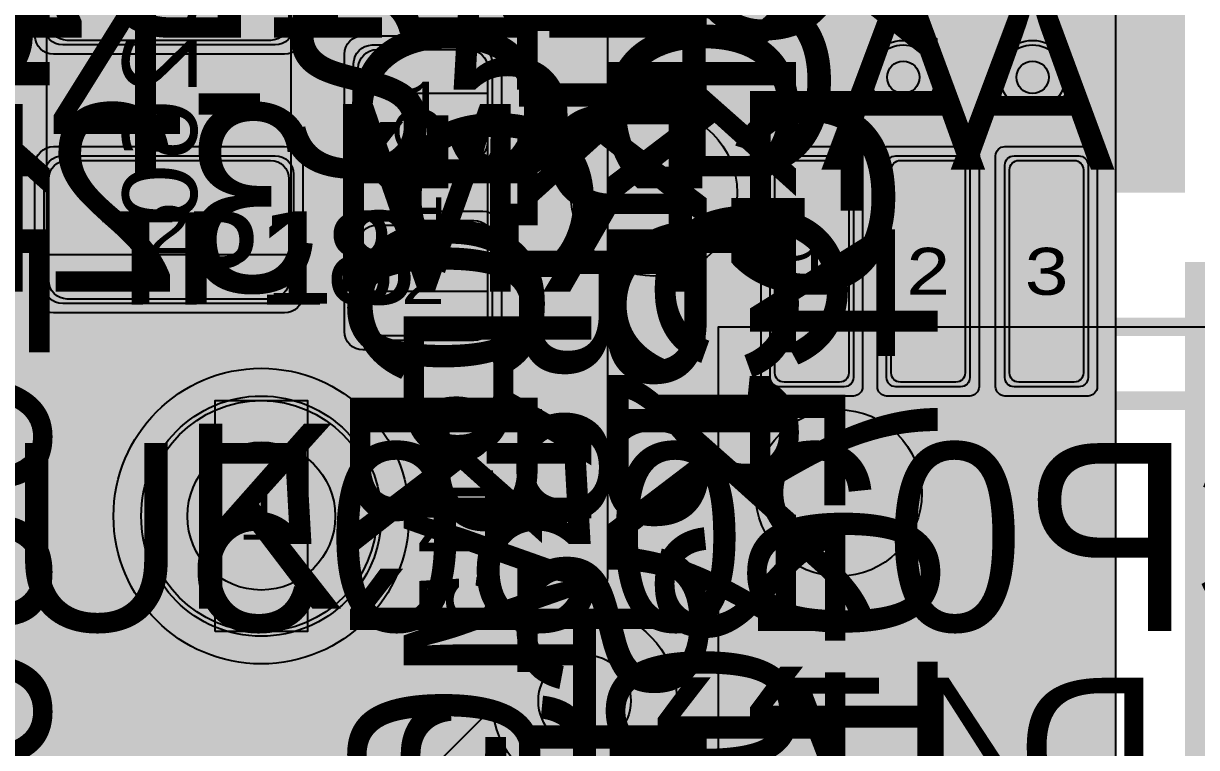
# Model space of a CAD drawing. Extents: x -28 to 199, y -61 to 255.
# Drawn here: x 74.68 to 87.38, y 230.25 to 238.08 of the extents above; entities that cross this region are included whole.
import ezdxf
from ezdxf.enums import TextEntityAlignment as Align

# ---------------------------------------------------------------- set-up
doc = ezdxf.new("R2010")
doc.units = 0
doc.header["$MEASUREMENT"] = 0
for name, color, linetype in [('ASSEMBLY_OUTLINES_BTM', 191, 'CONTINUOUS'), ('ASSEMBLY_OUTLINES_TOP', 102, 'CONTINUOUS'), ('ASSEMBLY_PART_NUMBERS_BTM', 191, 'CONTINUOUS'), ('ASSEMBLY_PART_NUMBERS_TOP', 102, 'CONTINUOUS'), ('ASSEMBLY_REF_DES_BTM', 191, 'CONTINUOUS'), ('ASSEMBLY_REF_DES_TOP', 102, 'CONTINUOUS'), ('DRILL_DRAWING', 21, 'CONTINUOUS'), ('GENERATED_SILKSCREEN_BTM', 255, 'CONTINUOUS'), ('GENERATED_SILKSCREEN_TOP', 140, 'CONTINUOUS'), ('MOUNTING_HOLES_LAYER_2', 42, 'CONTINUOUS'), ('MOUNTING_HOLES_LAYER_3', 42, 'CONTINUOUS'), ('MOUNTING_HOLES_LAYER_BOT21', 42, 'CONTINUOUS'), ('MOUNTING_HOLES_LAYER_TOP', 42, 'CONTINUOUS'), ('PART_HOLES_LAYER_2', 30, 'CONTINUOUS'), ('PART_HOLES_LAYER_3', 30, 'CONTINUOUS'), ('PART_HOLES_LAYER_BOTTOM', 30, 'CONTINUOUS'), ('PART_HOLES_LAYER_TOP', 30, 'CONTINUOUS'), ('PART_PADS_LAYER_2', 230, 'CONTINUOUS'), ('PART_PADS_LAYER_3', 81, 'CONTINUOUS'), ('PART_PADS_LAYER_BOTTOM', 10, 'CONTINUOUS'), ('PART_PADS_LAYER_TOP', 150, 'CONTINUOUS'), ('PART_PADS_SMD_BTM', 10, 'CONTINUOUS'), ('PIN_NUMBERS_BTM', 8, 'CONTINUOUS'), ('PIN_NUMBERS_TOP', 8, 'CONTINUOUS'), ('PLACEMENT_OUTLINES_BTM', 222, 'CONTINUOUS'), ('PLACEMENT_OUTLINES_TOP', 130, 'CONTINUOUS'), ('PLANE_DATA_LAYER_TOP', 150, 'CONTINUOUS'), ('PLANE_SHAPES_LAYER_2', 230, 'CONTINUOUS'), ('PLANE_SHAPES_LAYER_3', 81, 'CONTINUOUS'), ('PLANE_SHAPES_LAYER_TOP', 150, 'CONTINUOUS'), ('SILKSCREEN_OUTLINES_BTM', 211, 'CONTINUOUS'), ('SILKSCREEN_OUTLINES_TOP', 150, 'CONTINUOUS'), ('SILKSCREEN_REF_DES_BTM', 211, 'CONTINUOUS'), ('SILKSCREEN_REF_DES_TOP', 150, 'CONTINUOUS'), ('SOLDERMASK_PADS_BTM', 12, 'CONTINUOUS'), ('SOLDERMASK_PADS_TOP', 180, 'CONTINUOUS'), ('SOLDERPASTE_PADS_BTM', 12, 'CONTINUOUS'), ('TRACES_LAYER_BOTTOM', 10, 'CONTINUOUS'), ('TRACES_LAYER_TOP', 150, 'CONTINUOUS'), ('VIA_HOLES_LAYER_2', 30, 'CONTINUOUS'), ('VIA_HOLES_LAYER_3', 30, 'CONTINUOUS'), ('VIA_HOLES_LAYER_BOTTOM', 30, 'CONTINUOUS'), ('VIA_HOLES_LAYER_TOP', 30, 'CONTINUOUS'), ('VIA_PADS_LAYER_2', 230, 'CONTINUOUS'), ('VIA_PADS_LAYER_3', 81, 'CONTINUOUS'), ('VIA_PADS_LAYER_BOTTOM', 10, 'CONTINUOUS'), ('VIA_PADS_LAYER_TOP', 150, 'CONTINUOUS')]:
    doc.layers.add(name, color=color, linetype=linetype)
doc.styles.add('COURIER_NEW', font='COUR.TTF')
doc.styles.add('VERDANA', font='verdana.TTF')
doc.styles.add('VERIBEST_GERBER_0', font='txt')

msp = doc.modelspace()

# ---------------------------------------------------------------- hatches: boundary and pattern name
at = {"layer": 'ASSEMBLY_OUTLINES_BTM'}
h = msp.add_hatch(color=256, dxfattribs=at)
edge = h.paths.add_edge_path()
edge.add_arc((83.5, 233), 0.90139, 0, 360)
at = {"layer": 'GENERATED_SILKSCREEN_BTM'}
h = msp.add_hatch(color=256, dxfattribs=at)
edge = h.paths.add_edge_path()
edge.add_arc((81.5, 236.25), 0.90139, 0, 360)
at = {"layer": 'MOUNTING_HOLES_LAYER_2'}
h = msp.add_hatch(color=256, dxfattribs=at)
edge = h.paths.add_edge_path()
edge.add_arc((80.75, 230.75), 0.5, 0, 360)
at = {"layer": 'MOUNTING_HOLES_LAYER_3'}
h = msp.add_hatch(color=256, dxfattribs=at)
edge = h.paths.add_edge_path()
edge.add_arc((80.75, 230.75), 0.5, 0, 360)
at = {"layer": 'MOUNTING_HOLES_LAYER_BOT21'}
h = msp.add_hatch(color=256, dxfattribs=at)
edge = h.paths.add_edge_path()
edge.add_arc((80.75, 230.75), 0.5, 0, 360)
at = {"layer": 'MOUNTING_HOLES_LAYER_TOP'}
h = msp.add_hatch(color=256, dxfattribs=at)
edge = h.paths.add_edge_path()
edge.add_arc((80.75, 230.75), 0.5, 0, 360)
at = {"layer": 'PART_HOLES_LAYER_2'}
h = msp.add_hatch(color=256, dxfattribs=at)
edge = h.paths.add_edge_path()
edge.add_arc((77.25, 232.75), 0.8, 0, 360)
at = {"layer": 'PART_HOLES_LAYER_3'}
h = msp.add_hatch(color=256, dxfattribs=at)
edge = h.paths.add_edge_path()
edge.add_arc((77.25, 232.75), 0.8, 0, 360)
at = {"layer": 'PART_HOLES_LAYER_BOTTOM'}
h = msp.add_hatch(color=256, dxfattribs=at)
edge = h.paths.add_edge_path()
edge.add_arc((77.25, 232.75), 0.8, 0, 360)
at = {"layer": 'PART_HOLES_LAYER_TOP'}
h = msp.add_hatch(color=256, dxfattribs=at)
edge = h.paths.add_edge_path()
edge.add_arc((77.25, 232.75), 0.8, 0, 360)
at = {"layer": 'PLANE_DATA_LAYER_TOP'}
h = msp.add_hatch(color=256, dxfattribs=at)
h.paths.add_polyline_path([(80, 232.36584, -0.19890996), (79.97768, 232.31196), (76.21094, 228.54523, -0.19891337), (76.15706, 228.52291), (59.9143, 228.52291, -0.19891337), (59.86042, 228.54523), (59.32018, 229.08547, 0.19891222), (58.96662, 229.23192), (50.25027, 229.23192, 0.08379735), (50.08617, 229.20422, -0.08379861), (50.06116, 229.2), (49.75389, 229.2, -0.13857401), (49.71401, 229.21127, 1.08040361), (49.16841, 228.14649, -0.81918925), (49.139, 228), (48.68964, 228, -0.17566318), (48.64081, 228.0177, 0.3625093), (47.35919, 228.0177, -0.17566318), (47.31036, 228), (47.00001, 228, 0.41421356), (47, 227.99999), (47, 225.5688, -0.19890996), (46.97768, 225.51492), (45.79217, 224.3294, 0.19891222), (45.64572, 223.97585), (45.64572, 222.74124, -0.74953319), (45.50532, 222.7002, 3.42091043), (45.50532, 221.2998, -0.74953319), (45.64572, 221.25876), (45.64572, 216.90366, 0.19891222), (45.79217, 216.55011), (46.97768, 215.36459, -0.19890996), (47, 215.31071), (47, 208.3262, -0.41421356), (46.9238, 208.25), (40.25001, 208.25, 0.41421356), (40.25, 208.24999), (40.25, 207.50982, -0.19890996), (40.22768, 207.45594), (39.29333, 206.52158, -0.16300633), (39.25001, 206.5, 0.34310775), (39.25, 206.49999, -0.16300633), (39.22842, 206.45667), (39.20418, 206.43244, 0.19891222), (39.05774, 206.07889), (39.05774, 199.82785, -0.19890996), (39.03542, 199.77397), (38.23743, 198.97598, -0.19891337), (38.18355, 198.95366), (34.8262, 198.95366, -0.41421356), (34.75, 199.02986), (34.75, 206.49999, 0.41421356), (34.74999, 206.5), (34.31791, 206.5, -0.19601986), (34.26463, 206.52172, 0.19601971), (33.95, 206.65), (31.85, 206.65, 0.19601971), (31.53536, 206.52172, -0.19601986), (31.48209, 206.5), (30.01791, 206.5, -0.19601986), (29.96464, 206.52172, 0.19601971), (29.65, 206.65), (27.55, 206.65, 0.19601971), (27.23537, 206.52172, -0.19601986), (27.18209, 206.5), (26.0762, 206.5, -0.41421356), (26, 206.5762), (26, 209.24999, 0.41421356), (25.99999, 209.25), (22.5762, 209.25, -0.41421356), (22.5, 209.3262), (22.5, 217.1738, -0.41421356), (22.5762, 217.25), (40.24999, 217.25, 0.41421356), (40.25, 217.25001), (40.25, 235.6738, -0.41421356), (40.3262, 235.75), (40.9265, 235.75, -0.39360831), (41.00251, 235.67919, 0.93153111), (42.99749, 235.67919, -0.39360831), (43.0735, 235.75), (45.6765, 235.75, -0.39360831), (45.75251, 235.67919, 0.93153111), (47.74749, 235.67919, -0.39360831), (47.8235, 235.75), (54.74999, 235.75, 0.41421356), (54.75, 235.75001), (54.75, 253.9238, -0.41421356), (54.8262, 254), (76.4238, 254, -0.41421356), (76.5, 253.9238), (76.5, 245.00001, 0.41421356), (76.50001, 245), (76.9238, 245, -0.41421356), (77, 244.9238), (77, 243.73867, -0.19890996), (76.97768, 243.68479), (75.89669, 242.60379, -0.13857289), (75.86052, 242.58356, 0.34705113), (75.4, 242), (75.4, 242, 0.88907401), (76.58356, 241.86052, -0.13857289), (76.60379, 241.89669), (77.85355, 243.14645, 0.19891222), (78, 243.5), (78, 244.9238, -0.41421356), (78.0762, 245), (79.9238, 245, -0.41421356), (80, 244.9238)], flags=0)
h.paths.add_polyline_path([(43.11, 211.84, -1), (45.71, 211.84, -1)], flags=0)
h.paths.add_polyline_path([(43.11, 232.16, -1), (45.71, 232.16, -1)], flags=0)
h.paths.add_polyline_path([(70.36, 251.16, -1), (72.96, 251.16, -1)], flags=0)
h.paths.add_polyline_path([(75.85382, 232.20166, 1.52693215), (77.79834, 234.14618, -0.30839361), (77.75, 234.21711), (77.75, 236.85, 0.19891222), (77.60355, 237.20355), (74.00379, 240.80331, -0.13857289), (73.98356, 240.83948, 0.52901923), (73.05619, 241.19172, -0.54475081), (72.93764, 241.2401, 0.91118004), (70.36, 241), (70.36, 241, 0.76588601), (72.78347, 240.34592, -0.5447524), (72.91137, 240.3518, 0.1812055), (73.26052, 240.11644, -0.13857289), (73.29669, 240.09621), (76.72768, 236.66521, -0.19890996), (76.75, 236.61133), (76.75, 234.21711, -0.30839361), (76.70166, 234.14618, 0.20852643), (75.85382, 233.29834, -0.30839361), (75.78289, 233.25), (73.57, 233.25, 0.19891222), (73.21645, 233.10355), (72.19017, 232.07727, -0.29265003), (72.10991, 232.05966, 4.55738778), (72.87966, 231.28991, -0.08857929), (72.87495, 231.31628), (72.87495, 231.31628, -0.19890996), (72.89727, 231.37017), (73.75479, 232.22768, -0.19891337), (73.80867, 232.25), (75.78289, 232.25, -0.30839361)], flags=0)
h = msp.add_hatch(color=256, dxfattribs=at)
h.paths.add_polyline_path([(169.5, 241.8262, -0.41421356), (169.4238, 241.75), (159.43862, 241.75, -0.17237884), (159.39054, 241.76708, 0.2948885), (156.58589, 242.07483, -0.55772071), (156.47557, 242.14297), (156.47557, 242.14297, -0.19890996), (156.49789, 242.19685), (157.47955, 243.17851, -0.18609111), (157.52966, 243.20073, 2.2548318), (156.90073, 243.82966, -0.18608772), (156.87851, 243.77955), (156.71804, 243.61908, -0.66818199), (156.58796, 243.67296), (156.58796, 243.67296, -0.04728121), (156.58932, 243.68728, 0.04728179), (156.6, 243.8), (156.6, 243.8, 2.7786872), (156.11272, 243.21068, -0.47071361), (156.20324, 243.13584), (156.20324, 243.13584, -0.19890996), (156.18092, 243.08196), (155.73882, 242.63986, -0.19891337), (155.68494, 242.61754), (154.10255, 242.61754, -0.41421356), (154.02635, 242.69374), (154.02635, 242.69375, -0.19890996), (154.04867, 242.74763), (154.47955, 243.17851, -0.18609111), (154.52966, 243.20073, 2.2548318), (153.90073, 243.82966, -0.18608772), (153.87851, 243.77955), (153.71804, 243.61908, -0.66818199), (153.58796, 243.67296), (153.58796, 243.67296, -0.04728121), (153.58932, 243.68728, 0.04728179), (153.6, 243.8), (153.6, 243.8, 0.3998001), (153.02966, 244.39927, -0.18609111), (152.97955, 244.42149), (151.3923, 246.00874, 0.19891219), (151.09178, 246.13322), (139.22476, 246.13322, 0.19891219), (138.92424, 246.00874), (137.79948, 244.88399, 0.19891219), (137.675, 244.58347), (137.675, 244.15392, -0.18608608), (137.65528, 244.10277, 1.45727443), (138.7, 243.7), (138.7, 243.7, 0.18608873), (138.54472, 244.10277, -0.18609087), (138.525, 244.15392), (138.525, 244.37587, -0.19890996), (138.54732, 244.42975), (139.37848, 245.26091, -0.19891337), (139.43236, 245.28322), (139.73711, 245.28322, -0.41421356), (139.81331, 245.20702), (139.81331, 245.20702, -0.19890996), (139.79099, 245.15314), (139.29948, 244.66163, 0.19891219), (139.175, 244.36111), (139.175, 244.15392, -0.18608608), (139.15528, 244.10277, 2.25417354), (140.0449, 244.10258, -0.18597557), (140.0252, 244.1537), (140.0252, 244.1537, -0.19890996), (140.04752, 244.20758), (140.32031, 244.48038, -0.19891337), (140.3742, 244.5027), (149.84555, 244.5027, -0.82357464), (149.87423, 244.3559, 0.30523438), (149.5, 243.8, 0.20016722), (149.67779, 243.37369, -0.66992499), (149.62417, 243.24335), (146.58925, 243.24335, -0.19891337), (146.53537, 243.26567), (146.12149, 243.67955, -0.18608772), (146.09927, 243.72966, 2.25481586), (145.47034, 243.10073, -0.18609111), (145.52045, 243.07851), (145.85133, 242.74763, -0.19890996), (145.87365, 242.69375), (145.87365, 242.69374, -0.41421356), (145.79745, 242.61754), (144.21506, 242.61754, -0.19891337), (144.16118, 242.63986), (143.12149, 243.67955, -0.18608772), (143.09927, 243.72966, 2.25481586), (142.47034, 243.10073, -0.18609111), (142.52045, 243.07851), (142.59012, 243.00884, -0.19890996), (142.61244, 242.95496), (142.61244, 242.95496, -0.41421356), (142.53624, 242.87876), (137.3262, 242.87876, -0.41421356), (137.25, 242.95496), (137.25, 242.99999, 0.41421356), (137.24999, 243), (136.861, 243, -0.81918925), (136.83159, 243.14649, 4.98087228), (136.36841, 243.14649, -0.81918925), (136.339, 243), (134.13867, 243, -0.19891337), (134.08479, 243.02232), (133.52232, 243.58479, -0.19890996), (133.5, 243.63867), (133.5, 246.9238, -0.41421356), (133.5762, 247), (133.74272, 247, -0.41421356), (133.81892, 246.9238), (133.81892, 245.18308, 0.19891219), (133.9434, 244.88256), (134.23659, 244.58937, -0.19890996), (134.2589, 244.53549), (134.2589, 244.53549, -0.17674517), (134.241, 244.48642, 0.17674391), (134.1, 244.1, 1.45727216), (135.14472, 244.50277, -0.18608608), (135.125, 244.55392), (135.125, 244.727, 0.19891219), (135.00052, 245.02752), (134.69124, 245.3368, -0.19890996), (134.66892, 245.39068), (134.66892, 246.9238, -0.41421356), (134.74512, 247), (158.24999, 247, 0.41421356), (158.25, 247.00001), (158.25, 252.74999, 0.41421356), (158.24999, 252.75), (131.75001, 252.75, 0.41421356), (131.75, 252.74999), (131.75, 247.00001, 0.41421356), (131.75001, 247), (132.4238, 247, -0.41421356), (132.5, 246.9238), (132.5, 243.4, 0.19891222), (132.64645, 243.04645), (133.22768, 242.46521, -0.19890996), (133.25, 242.41133), (133.25, 238.50001, 0.41421356), (133.25001, 238.5), (137.24999, 238.5, 0.41421356), (137.25, 238.50001), (137.25, 241.70222, -0.19890996), (137.27232, 241.7561), (137.37265, 241.85644, -0.19891337), (137.42653, 241.87876), (139.03272, 241.87876, -0.41421356), (139.10892, 241.80256), (139.10892, 241.80256, -0.22206822), (139.08161, 241.74411, 0.22207131), (138.15, 239.75), (138.15, 239.75, 0.80198257), (143.10479, 238.64774, -0.80196997), (143.25, 238.61543), (143.25, 237.75001, 0.41421356), (143.25001, 237.75), (156.06138, 237.75, -0.17237884), (156.10946, 237.73292, 0.35331693), (159.37614, 237.72129, -0.62921005), (159.5, 237.66183), (159.5, 234.08817, -0.62921005), (159.37614, 234.02871, 0.35331693), (156.10946, 234.01708, -0.17237884), (156.06138, 234), (143.25001, 234, 0.41421356), (143.25, 233.99999), (143.25, 233.13457, -0.80196997), (143.10479, 233.10226, 0.80198257), (138.15, 232), (138.15, 232, 0.80198257), (143.10479, 230.89774, -0.80196997), (143.25, 230.86543), (143.25, 230.00001, 0.41421356), (143.25001, 230), (149.6738, 230, -0.41421356), (149.75, 229.9238), (149.75, 222.5762, -0.41421356), (149.6738, 222.5), (143.3262, 222.5, -0.41421356), (143.25, 222.5762), (143.25, 227.24999, 0.41421356), (143.24999, 227.25), (128.5762, 227.25, -0.41421356), (128.5, 227.3262), (128.5, 233.5174, -0.19890996), (128.52232, 233.57128), (128.6375, 233.68646, -0.24120532), (128.70362, 233.70779, 0.46229402), (129.4, 234.3), (129.4, 234.3, 0.04606173), (129.38986, 234.40985, -0.46922965), (129.46477, 234.5), (130.99999, 234.5, 0.41421356), (131, 234.50001), (131, 237.24999, 0.41421356), (130.99999, 237.25), (129.37499, 237.25, -0.41421356), (129.29879, 237.3262), (129.29879, 238.14123, 0.19891219), (129.17431, 238.44175), (126.77034, 240.84573, 0.19891219), (126.46982, 240.97021), (122.29521, 240.97021, 0.19891219), (121.99469, 240.84573), (121.17128, 240.02232, -0.19891337), (121.1174, 240), (113.9401, 240, -0.41421356), (113.8639, 240.0762), (113.8639, 240.35229, -0.19890996), (113.88622, 240.40618), (114.50472, 241.02467, -0.19891337), (114.5586, 241.04699), (120.17199, 241.04699, 0.19891219), (120.47251, 241.17147), (121.97955, 242.67851, -0.18609111), (122.02966, 242.70073, 2.2548318), (121.40073, 243.32966, -0.18608772), (121.37851, 243.27955), (120.01827, 241.91931, -0.19891337), (119.96439, 241.89699), (114.35099, 241.89699, 0.19891219), (114.05047, 241.77251), (113.13838, 240.86042, 0.19891219), (113.0139, 240.5599), (113.0139, 240.0762, -0.41421356), (112.9377, 240), (112.00999, 240, -0.41421356), (111.93379, 240.0762), (111.93379, 241.6776, -0.19890996), (111.9561, 241.73148), (114.44257, 244.21794, -0.19891337), (114.49645, 244.24026), (117.42713, 244.24026, -0.19891337), (117.48102, 244.21794), (117.78092, 243.91804, -0.19890996), (117.80324, 243.86416), (117.80324, 243.86416, -0.47071755), (117.71272, 243.78932, 2.77868363), (118.2, 243.2), (118.2, 243.2, 0.04728179), (118.18932, 243.31272, -0.04728121), (118.18796, 243.32704), (118.18796, 243.32704, -0.66818199), (118.31804, 243.38092), (118.37851, 243.32045, -0.18608772), (118.40073, 243.27034, 2.25481586), (119.02966, 243.89927, -0.18609111), (118.97955, 243.92149), (117.93526, 244.96578, 0.19891219), (117.63474, 245.09026), (114.28884, 245.09026, 0.19891219), (113.98832, 244.96578), (111.20826, 242.18572, 0.19891219), (111.08379, 241.8852), (111.08379, 240.0762, -0.41421356), (111.00759, 240), (107.50001, 240, 0.41421356), (107.5, 239.99999), (107.5, 238.88457, -0.80196997), (107.35479, 238.85226, 0.80198257), (102.4, 237.75), (102.4, 237.75, 0.80198257), (107.35479, 236.64774, -0.80196997), (107.5, 236.61543), (107.5, 234.23924, -0.53839214), (107.39379, 234.1692, 0.2822309), (106.35919, 234.0177, -0.17566318), (106.31036, 234), (99.25001, 234, 0.41421356), (99.25, 233.99999), (99.25, 226.8262, -0.41421356), (99.1738, 226.75), (87.3262, 226.75, -0.41421356), (87.25, 226.8262), (87.25, 235.4238, -0.41421356), (87.3262, 235.5), (88.24999, 235.5, 0.41421356), (88.25, 235.50001), (88.25, 248.46224, -0.12392287), (88.25908, 248.49832, 0.12392309), (88.7, 250.25), (88.7, 250.25, 0.12392309), (88.25908, 252.00168, -0.12392287), (88.25, 252.03776), (88.25, 253.9238, -0.41421356), (88.3262, 254), (163.87657, 254, -0.88961031), (163.89419, 253.84967, 8.52958988), (165.60581, 253.84967, -0.88961031), (165.62343, 254), (168, 254, -0.41421356), (169.5, 252.5)], flags=0)
h.paths.add_polyline_path([(88.75, 239.25, -1), (90.75, 239.25, -1)], flags=0)
h.paths.add_polyline_path([(88.75, 243, -1), (90.75, 243, -1)], flags=0)
h.paths.add_polyline_path([(88.5, 252.25, -1), (91.5, 252.25, -1)], flags=0)
h.paths.add_polyline_path([(88.75, 247, -1), (91.75, 247, -1)], flags=0)
h.paths.add_polyline_path([(92.75, 239.25, -1), (94.75, 239.25, -1)], flags=0)
h.paths.add_polyline_path([(92.75, 243, -1), (94.75, 243, -1)], flags=0)
h.paths.add_polyline_path([(94.25, 227.65, 0.41421356), (95, 228.4), (95, 234.4, 0.41421356), (94.25, 235.15), (88.25, 235.15, 0.41421356), (87.5, 234.4), (87.5, 228.4, 0.41421356), (88.25, 227.65)], flags=0)
h.paths.add_polyline_path([(100.25, 239.25, -1), (102.25, 239.25, -1)], flags=0)
h.paths.add_polyline_path([(101.25, 242.75, -1), (103.25, 242.75, -1)], flags=0)
h.paths.add_polyline_path([(114, 243.2, -1), (115.2, 243.2, -1)], flags=0)
h.paths.add_polyline_path([(121.99999, 246.75, 0.41421356), (122, 246.75001), (122, 249.99999, 0.41421356), (121.99999, 250), (121.08885, 250, -0.41421356), (121.01265, 250.0762), (121.01265, 250.0762, -0.28476258), (121.05494, 250.14444, 1.53171264), (119.6494, 251.31793, -0.86824185), (119.5, 251.3391), (119.5, 252.74999, 0.41421356), (119.49999, 252.75), (96.50001, 252.75, 0.41421356), (96.5, 252.74999), (96.5, 246.75001, 0.41421356), (96.50001, 246.75)], flags=0)
h.paths.add_polyline_path([(126.5, 243, -1), (128.5, 243, -1)], flags=0)
h.paths.add_polyline_path([(132, 235, -1), (134, 235, -1)], flags=0)
h.paths.add_polyline_path([(140.4, 243.7, -1), (141.6, 243.7, -1)], flags=0)
h.paths.add_polyline_path([(141.25, 236, -1), (143.25, 236, -1)], flags=0)
h.paths.add_polyline_path([(159.75, 244, -1), (161.75, 244, -1)], flags=0)
h.paths.add_polyline_path([(164.5, 245, -1), (167.5, 245, -1)], flags=0)
msp.add_hatch(color=256, dxfattribs=at).paths.add_polyline_path([(86.5, 245.41083, 0.62950333), (86.37609, 245.47025, -0.62950445), (84.75, 246.25), (84.75, 246.25, -0.05526584), (84.77429, 246.46905, 0.05526779), (84.77614, 246.48574, 0.39110245), (84.70599, 246.5617, -0.23377764), (81.89024, 248.24515, 0.74802909), (81.75, 248.20386), (81.75, 247.23924, 0.53839214), (81.85621, 247.1692, -0.5383923), (83.25, 246.25, -0.5383923), (81.85621, 245.3308, 0.53839214), (81.75, 245.26076), (81.75, 245.00001, -0.41421356), (81.74999, 245), (81.0762, 245, 0.41421356), (81, 244.9238), (81, 232.12717, -0.15091525), (80.91291, 231.84521, 0.15091265), (80.89964, 231.80224), (80.89964, 231.80224, 0.35356285), (80.95985, 231.72773, -0.3535616), (81.75, 230.75, -0.89455048), (79.77463, 230.52942, 0.59056406), (79.64643, 230.5665), (77.21001, 228.13008, 0.19890996), (77.1877, 228.0762), (77.1877, 228.0762, 0.41421356), (77.2639, 228), (79.68793, 228, 0.41421356), (79.76413, 228.0762), (79.76413, 228.0762, 0.04056723), (79.76313, 228.08851, -0.04057334), (79.75, 228.25, -1), (81.75, 228.25, -0.04057334), (81.73687, 228.08851, 0.04056723), (81.73587, 228.0762), (81.73587, 228.0762, 0.41421356), (81.81207, 228), (86.4238, 228, 0.41421356), (86.5, 228.0762)], flags=0)
at = {"layer": 'PLANE_SHAPES_LAYER_2'}
h = msp.add_hatch(color=256, dxfattribs=at)
h.paths.add_polyline_path([(169.5, 129.25), (149.5, 129.25), (142.25, 122), (142.25, 90.5), (147.5, 90.5), (147.5, 80), (154, 80), (154, 69.25), (131.75, 69.25), (131.75, 73.25), (121.25, 73.25), (121.25, 81), (110.5, 81), (110.5, 125.75), (106.5, 125.75), (106.5, 128.75), (93.5, 128.75), (93.5, 120.25), (91.75, 120.25), (91.75, 121.5), (80, 121.5), (80, 118.25), (73.25, 118.25), (73.25, 124.5), (67.5, 124.5), (67.5, 128), (57.75, 128), (57.75, 120.25), (55.25, 120.25), (55.25, 121.5), (47.5, 121.5), (47.5, 119), (35, 119), (35, 134.75), (32.75, 134.75), (32.75, 159.75), (29.25, 159.75), (29.25, 175.25), (22.5, 175.25), (22.5, 195.25), (17.25, 195.25), (17.25, 198), (22.5, 198), (22.5, 216.5), (40.25, 216.5), (40.25, 235.5), (54.5, 235.5), (54.5, 254), (87.25, 254), (87.25, 236.25), (86.25, 236.25), (86.25, 228.75), (81, 228.75), (81, 218.75), (95.25, 218.75), (95.25, 194.5), (87, 194.5), (87, 172), (131.1, 172), (131.1, 208.75), (115.5, 208.75), (115.5, 213.75), (106.75, 213.75), (106.75, 218.75), (110.25, 222.25), (110.25, 226.25), (142.5, 226.25), (142.5, 221.5), (160.5, 221.5), (160.5, 240.75), (169.5, 240.75)])
h.paths.add_polyline_path([(35.5, 149.5), (41.75, 149.5), (41.75, 152), (39.25, 152), (39.25, 154), (37.75, 154), (37.75, 152), (35.5, 152)], flags=16)
h.paths.add_polyline_path([(37.5, 125.75), (37.5, 128.75), (42.75, 128.75), (42.75, 125.75)], flags=16)
h.paths.add_polyline_path([(52, 127.75), (52, 130.75), (54.25, 130.75), (54.25, 127.75)], flags=16)
h.paths.add_polyline_path([(50.75, 219.5), (50.75, 226.5), (71.75, 226.5), (71.75, 219.5)], flags=16)
h.paths.add_polyline_path([(66.5, 150.75), (66.5, 177.5), (72.25, 177.5), (72.25, 150.75)], flags=16)
h.paths.add_polyline_path([(47.25, 185.25), (73, 185.25), (73, 188.25), (70.25, 188.25), (70.25, 191), (47.25, 191)], flags=16)
h.paths.add_polyline_path([(84.5, 208), (84.5, 212.75), (85, 212.75), (85, 208)], flags=16)
h.paths.add_polyline_path([(61.5, 137.25), (87.75, 137.25), (87.75, 140.5), (84.75, 140.5), (84.75, 143), (61.5, 143)], flags=16)
h.paths.add_polyline_path([(88.75, 127), (88.75, 130), (91, 130), (91, 127)], flags=16)
h.paths.add_polyline_path([(85.5, 130.25), (85.5, 132.5), (91, 132.5), (91, 130.25)], flags=16)
h.paths.add_polyline_path([(108.75, 142.25), (135.75, 142.25), (135.75, 145.75), (132.25, 145.75), (132.25, 149), (108.75, 149)], flags=16)
h.paths.add_polyline_path([(114.25, 126.75), (140.75, 126.75), (140.75, 129.75), (137.25, 129.75), (137.25, 133), (114.25, 133)], flags=16)
h.paths.add_polyline_path([(155.25, 180.25), (166.25, 180.25), (166.25, 186.25), (152.25, 186.25), (152.25, 183), (155.25, 183)], flags=16)
at = {"layer": 'PLANE_SHAPES_LAYER_3'}
h = msp.add_hatch(color=256, dxfattribs=at)
h.paths.add_polyline_path([(169.5, 129.25), (149.5, 129.25), (142.25, 122), (142.25, 90.5), (147.5, 90.5), (147.5, 80), (154, 80), (154, 69.25), (131.75, 69.25), (131.75, 73.25), (121.25, 73.25), (121.25, 81), (110.5, 81), (110.5, 125.75), (106.5, 125.75), (106.5, 128.75), (93.5, 128.75), (93.5, 120.25), (91.75, 120.25), (91.75, 121.5), (80, 121.5), (80, 118.25), (73.25, 118.25), (73.25, 124.5), (67.5, 124.5), (67.5, 127.75), (58.25, 127.75), (58.25, 130.25), (88.75, 130.25), (88.75, 127), (91, 127), (91, 132.5), (55, 132.5), (55, 131.25), (52, 131.25), (52, 127.75), (55, 127.75), (55, 127.25), (57.75, 127.25), (57.75, 120.25), (55.25, 120.25), (55.25, 121.5), (47.5, 121.5), (47.5, 119), (35, 119), (35, 134.75), (32.75, 134.75), (32.75, 159.75), (29.25, 159.75), (29.25, 175.25), (22.5, 175.25), (22.5, 195.25), (17.25, 195.25), (17.25, 198), (22.5, 198), (22.5, 216.5), (40.25, 216.5), (40.25, 235.5), (54.5, 235.5), (54.5, 254), (87.25, 254), (87.25, 236.25), (86.25, 236.25), (86.25, 228.75), (81, 228.75), (81, 218.75), (95.25, 218.75), (95.25, 194.5), (87, 194.5), (87, 172), (131.1, 172), (131.1, 208.75), (115.5, 208.75), (115.5, 213.75), (106.75, 213.75), (106.75, 218.75), (110.25, 222.25), (110.25, 226.25), (142.5, 226.25), (142.5, 221.5), (160.5, 221.5), (160.5, 240.75), (169.5, 240.75)])
h.paths.add_polyline_path([(35.5, 149.5), (41.75, 149.5), (41.75, 152), (39.25, 152), (39.25, 154), (37.75, 154), (37.75, 152), (35.5, 152)], flags=16)
h.paths.add_polyline_path([(37.5, 125.75), (37.5, 128.75), (42.75, 128.75), (42.75, 125.75)], flags=16)
h.paths.add_polyline_path([(50.75, 219.5), (50.75, 226.5), (71.75, 226.5), (71.75, 219.5)], flags=16)
h.paths.add_polyline_path([(66.5, 150.75), (66.5, 177.5), (72.25, 177.5), (72.25, 150.75)], flags=16)
h.paths.add_polyline_path([(47.25, 185.25), (73, 185.25), (73, 188.25), (70.25, 188.25), (70.25, 191), (47.25, 191)], flags=16)
h.paths.add_polyline_path([(84.5, 208), (84.5, 212.75), (85, 212.75), (85, 208)], flags=16)
h.paths.add_polyline_path([(61.5, 137.25), (87.75, 137.25), (87.75, 140.5), (84.75, 140.5), (84.75, 143), (61.5, 143)], flags=16)
h.paths.add_polyline_path([(108.75, 142.25), (135.75, 142.25), (135.75, 145.75), (132.25, 145.75), (132.25, 149), (108.75, 149)], flags=16)
h.paths.add_polyline_path([(114.25, 126.75), (140.75, 126.75), (140.75, 129.75), (137.25, 129.75), (137.25, 133), (114.25, 133)], flags=16)
h.paths.add_polyline_path([(155.25, 180.25), (166.25, 180.25), (166.25, 186.25), (152.25, 186.25), (152.25, 183), (155.25, 183)], flags=16)
at = {"layer": 'SILKSCREEN_OUTLINES_BTM'}
h = msp.add_hatch(color=256, dxfattribs=at)
edge = h.paths.add_edge_path()
edge.add_arc((81.5, 236.25), 0.90139, 0, 360)
at = {"layer": 'VIA_HOLES_LAYER_2'}
h = msp.add_hatch(color=256, dxfattribs=at)
edge = h.paths.add_edge_path()
edge.add_arc((84.2, 237.5), 0.175, 0, 360)
h = msp.add_hatch(color=256, dxfattribs=at)
edge = h.paths.add_edge_path()
edge.add_arc((85.6, 237.5), 0.175, 0, 360)
at = {"layer": 'VIA_HOLES_LAYER_3'}
h = msp.add_hatch(color=256, dxfattribs=at)
edge = h.paths.add_edge_path()
edge.add_arc((84.2, 237.5), 0.175, 0, 360)
h = msp.add_hatch(color=256, dxfattribs=at)
edge = h.paths.add_edge_path()
edge.add_arc((85.6, 237.5), 0.175, 0, 360)
at = {"layer": 'VIA_HOLES_LAYER_BOTTOM'}
h = msp.add_hatch(color=256, dxfattribs=at)
edge = h.paths.add_edge_path()
edge.add_arc((84.2, 237.5), 0.175, 0, 360)
h = msp.add_hatch(color=256, dxfattribs=at)
edge = h.paths.add_edge_path()
edge.add_arc((85.6, 237.5), 0.175, 0, 360)
at = {"layer": 'VIA_HOLES_LAYER_TOP'}
h = msp.add_hatch(color=256, dxfattribs=at)
edge = h.paths.add_edge_path()
edge.add_arc((84.2, 237.5), 0.175, 0, 360)
h = msp.add_hatch(color=256, dxfattribs=at)
edge = h.paths.add_edge_path()
edge.add_arc((85.6, 237.5), 0.175, 0, 360)

# ---------------------------------------------------------------- linework, layer by layer
at = {"layer": 'ASSEMBLY_OUTLINES_BTM'}
for points in [[(74.93, 235.58), (74.93, 238.93), (77.57, 238.93), (77.57, 235.58)], [(78.3, 235.18), (78.3, 237.33), (79.7, 237.33), (79.7, 235.18)]]:
    msp.add_lwpolyline(points, close=True, dxfattribs=at)
at = {"layer": 'ASSEMBLY_OUTLINES_BTM', "const_width": 0.2}
msp.add_lwpolyline([(82.2, 227.2), (82.2, 234.8), (100.3, 234.8), (100.3, 227.2)], close=True, dxfattribs=at)
msp.add_lwpolyline([(100.25, 234), (82.25, 234)], dxfattribs=at)
at = {"layer": 'ASSEMBLY_OUTLINES_BTM'}
msp.add_circle((83.5, 233), 0.90139, dxfattribs=at)
at = {"layer": 'ASSEMBLY_OUTLINES_TOP'}
msp.add_lwpolyline([(76.75, 231.5), (76.75, 234), (77.75, 234), (77.75, 231.5)], close=True, dxfattribs=at)
msp.add_circle((77.25, 232.75), 1.6, dxfattribs=at)
at = {"layer": 'GENERATED_SILKSCREEN_BTM', "const_width": 0.15}
for points in [[(74.93, 236.66616, 0.00001164), (74.93, 236.66616), (74.93, 237.83384, 0.00001164), (74.93, 237.83384), (74.93, 236.66616)], [(77.57, 236.66616, 0.00001164), (77.57, 236.66616), (77.57, 237.83384, 0.00001164), (77.57, 237.83384), (77.57, 236.66616)], [(78.3, 235.98049, 0.0000111), (78.29999, 235.98048), (78.29999, 236.51952, 0.0000111), (78.3, 236.51951), (78.3, 235.98049)], [(79.70001, 235.98048, 0.0000111), (79.7, 235.98049), (79.7, 236.51951, 0.0000111), (79.70001, 236.51952), (79.70001, 235.98048)], [(82.685, 234.79999), (82.20001, 234.79999), (82.20001, 227.20001), (82.685, 227.20001), (82.685, 227.2), (82.2, 227.2, -0.41421356), (82.2, 227.2), (82.2, 234.8, -0.41421356), (82.2, 234.8), (82.685, 234.8), (82.685, 234.79999)], [(87.99896, 234.8, 0.00000832), (87.99895, 234.79999), (86.275, 234.79999), (86.275, 234.8), (87.99896, 234.8)]]:
    msp.add_lwpolyline(points, format="xyb", dxfattribs=at)
for points in [[(83.735, 234.79999), (83.735, 234.8), (83.945, 234.8), (83.945, 234.79999)], [(84.995, 234.79999), (84.995, 234.8), (85.225, 234.8), (85.225, 234.79999)]]:
    msp.add_lwpolyline(points, close=True, dxfattribs=at)
for points in [[(79.7536, 233.8504), (79.644, 233.9848), (79.6416, 233.9888), (79.6384, 233.9896), (79.6352, 233.9912), (79.6312, 233.992), (79.0824, 233.992), (79.0784, 233.9912), (79.0752, 233.9896), (79.0736, 233.988), (79.072, 233.9872), (79.0696, 233.9848), (78.96, 233.8504), (78.9592, 233.848), (78.9584, 233.8456), (78.9576, 233.8448), (78.9568, 233.8416), (78.9568, 233.572), (78.9576, 233.568), (78.9584, 233.5664), (78.9592, 233.564), (78.96, 233.5616), (79.0696, 233.4264), (79.0736, 233.4232), (79.08, 233.4216), (79.084, 233.4224), (79.0888, 233.424), (79.092, 233.4264), (79.0952, 233.4304), (79.0976, 233.4344), (79.0984, 233.4384), (79.0984, 233.4424), (79.096, 233.4456), (78.9896, 233.5776), (78.9896, 233.836), (79.0904, 233.9592), (79.6232, 233.9592), (79.724, 233.836), (79.724, 233.5776), (79.6176, 233.4456), (79.616, 233.4424), (79.6152, 233.4384), (79.616, 233.4344), (79.6184, 233.4304), (79.6216, 233.4264), (79.6256, 233.424), (79.6296, 233.4224), (79.6352, 233.4216), (79.64, 233.4232), (79.644, 233.4264), (79.7536, 233.5616), (79.7552, 233.5648), (79.756, 233.5656), (79.756, 233.568), (79.7568, 233.5688), (79.7568, 233.5696), (79.7568, 233.572), (79.7568, 233.8416), (79.756, 233.8448), (79.7552, 233.848), (79.7536, 233.8504)], [(79.724, 233.1224), (79.7256, 233.1288), (79.7288, 233.132), (79.7344, 233.1344), (79.7408, 233.1352), (79.7464, 233.1344), (79.752, 233.132), (79.756, 233.1288), (79.7568, 233.1224), (79.7568, 232.8104), (79.756, 232.8048), (79.752, 232.8), (79.7464, 232.7976), (79.7408, 232.7968), (79.7344, 232.7976), (79.7288, 232.8), (79.7256, 232.8048), (79.724, 232.8104), (79.724, 232.9512), (78.9728, 232.9512), (78.9672, 232.952), (78.9632, 232.9544), (78.9608, 232.9584), (78.96, 232.964), (78.9592, 232.968), (78.9592, 232.972), (78.9608, 232.9752), (78.964, 232.9784), (79.1832, 233.1344), (79.1888, 233.1368), (79.1944, 233.1368), (79.1992, 233.1344), (79.2032, 233.1304), (79.2064, 233.1256), (79.208, 233.12), (79.208, 233.1168), (79.2064, 233.1144), (79.2048, 233.112), (79.2024, 233.1104), (79.0232, 232.9824), (79.724, 232.9824), (79.724, 233.1224)], [(79.724, 232.3944), (79.7256, 232.4008), (79.7288, 232.404), (79.7344, 232.4064), (79.7408, 232.4072), (79.7464, 232.4064), (79.752, 232.404), (79.756, 232.4008), (79.7568, 232.3944), (79.7568, 232.0824), (79.756, 232.0768), (79.752, 232.072), (79.7464, 232.0696), (79.7408, 232.0688), (79.7344, 232.0696), (79.7288, 232.072), (79.7256, 232.0768), (79.724, 232.0824), (79.724, 232.2232), (78.9728, 232.2232), (78.9672, 232.224), (78.9632, 232.2264), (78.9608, 232.2304), (78.96, 232.236), (78.9592, 232.24), (78.9592, 232.244), (78.9608, 232.2472), (78.964, 232.2504), (79.1832, 232.4064), (79.1888, 232.4088), (79.1944, 232.4088), (79.1992, 232.4064), (79.2032, 232.4024), (79.2064, 232.3976), (79.208, 232.392), (79.208, 232.3888), (79.2064, 232.3864), (79.2048, 232.384), (79.2024, 232.3824), (79.0232, 232.2544), (79.724, 232.2544), (79.724, 232.3944)], [(79.232, 231.6312), (79.2328, 231.6344), (79.2336, 231.6368), (79.2352, 231.64), (79.3232, 231.7488), (78.9896, 231.7488), (78.9896, 231.2264), (78.988, 231.2208), (78.9848, 231.216), (78.9792, 231.2136), (78.9736, 231.2128), (78.9672, 231.2136), (78.9616, 231.216), (78.9584, 231.2208), (78.9568, 231.2264), (78.9568, 231.7664), (78.9584, 231.772), (78.9624, 231.776), (78.9672, 231.7808), (78.9728, 231.7824), (79.3576, 231.7824), (79.3632, 231.7816), (79.3672, 231.7792), (79.3696, 231.776), (79.3712, 231.7704), (79.3728, 231.7664), (79.3736, 231.7632), (79.3728, 231.7592), (79.3704, 231.756), (79.264, 231.6256), (79.264, 231.3672), (79.3656, 231.2424), (79.6232, 231.2424), (79.7232, 231.3672), (79.7232, 231.6256), (79.6176, 231.756), (79.6152, 231.7616), (79.6152, 231.7664), (79.6184, 231.7712), (79.6224, 231.776), (79.628, 231.7792), (79.6336, 231.78), (79.6368, 231.78), (79.6392, 231.7792), (79.6432, 231.7752), (79.7536, 231.64), (79.7552, 231.6376), (79.7552, 231.6344), (79.7568, 231.6312), (79.7568, 231.3616), (79.7568, 231.3592), (79.756, 231.3584), (79.756, 231.3576), (79.7552, 231.356), (79.7552, 231.3544), (79.7536, 231.3512), (79.6432, 231.216), (79.6408, 231.2136), (79.6392, 231.2128), (79.6344, 231.2112), (79.6312, 231.2104), (79.3576, 231.2104), (79.3544, 231.2112), (79.3496, 231.2128), (79.348, 231.2128), (79.3472, 231.2136), (79.3456, 231.2152), (79.344, 231.216), (79.2352, 231.3512), (79.2336, 231.3552), (79.2328, 231.3576), (79.232, 231.3616), (79.232, 231.6312)]]:
    msp.add_lwpolyline(points, dxfattribs=at)
at = {"layer": 'GENERATED_SILKSCREEN_BTM'}
msp.add_circle((81.5, 236.25), 0.90139, dxfattribs=at)
at = {"layer": 'GENERATED_SILKSCREEN_TOP', "const_width": 0.15}
for points in [[(75.972, 235.043), (75.973, 235.036), (75.978, 235.03), (75.985, 235.027), (75.992, 235.026), (75.999, 235.027), (76.005, 235.03), (76.01, 235.036), (76.012, 235.043), (76.012, 235.982), (76.329, 235.982), (76.336, 235.984), (76.342, 235.988), (76.345, 235.995), (76.346, 236.002), (76.345, 236.01), (76.342, 236.017), (76.336, 236.022), (76.329, 236.023), (75.654, 236.023), (75.647, 236.022), (75.642, 236.017), (75.638, 236.01), (75.637, 236.002), (75.638, 235.995), (75.642, 235.988), (75.647, 235.984), (75.654, 235.982), (75.972, 235.982), (75.972, 235.043)], [(77.288, 235.643), (77.291, 235.645), (77.292, 235.65), (77.295, 235.655), (77.295, 235.66), (77.295, 235.866), (77.295, 235.871), (77.292, 235.874), (77.292, 235.877), (77.291, 235.878), (77.29, 235.879), (77.288, 235.881), (77.118, 236.019), (77.113, 236.021), (77.109, 236.022), (77.105, 236.023), (76.601, 236.023), (76.592, 236.021), (76.586, 236.016), (76.581, 236.01), (76.579, 236.003), (76.579, 235.043), (76.581, 235.035), (76.586, 235.03), (76.592, 235.027), (76.599, 235.026), (76.607, 235.027), (76.614, 235.03), (76.619, 235.035), (76.621, 235.043), (76.621, 235.503), (77.105, 235.503), (77.112, 235.504), (77.115, 235.505), (77.116, 235.505), (77.118, 235.506), (77.288, 235.643)], [(77.669, 235.064), (77.661, 235.062), (77.657, 235.058), (77.654, 235.051), (77.653, 235.043), (77.654, 235.036), (77.657, 235.029), (77.661, 235.024), (77.669, 235.023), (78.059, 235.023), (78.066, 235.024), (78.072, 235.029), (78.075, 235.036), (78.076, 235.043), (78.075, 235.051), (78.072, 235.058), (78.066, 235.062), (78.059, 235.064), (77.883, 235.064), (77.883, 236.003), (77.882, 236.01), (77.879, 236.015), (77.874, 236.018), (77.867, 236.019), (77.862, 236.02), (77.857, 236.02), (77.853, 236.018), (77.849, 236.014), (77.654, 235.74), (77.651, 235.733), (77.651, 235.726), (77.654, 235.72), (77.659, 235.715), (77.665, 235.711), (77.672, 235.709), (77.676, 235.709), (77.679, 235.71), (77.684, 235.716), (77.844, 235.94), (77.844, 235.064), (77.669, 235.064)], [(79.106, 235.654), (79.074, 235.558), (79.106, 235.462), (79.106, 235.459), (79.107, 235.455), (79.107, 235.146), (79.107, 235.143), (79.106, 235.14), (79.105, 235.136), (79.101, 235.132), (79.001, 235.029), (78.997, 235.025), (78.991, 235.024), (78.987, 235.023), (78.62, 235.023), (78.617, 235.023), (78.614, 235.024), (78.61, 235.025), (78.606, 235.029), (78.506, 235.132), (78.502, 235.136), (78.5, 235.14), (78.5, 235.146), (78.5, 235.455), (78.5, 235.459), (78.5, 235.461), (78.501, 235.462), (78.533, 235.558), (78.501, 235.654), (78.5, 235.655), (78.5, 235.661), (78.5, 235.901), (78.5, 235.905), (78.502, 235.91), (78.506, 235.915), (78.606, 236.018), (78.61, 236.021), (78.614, 236.022), (78.617, 236.023), (78.62, 236.023), (78.987, 236.023), (78.991, 236.022), (78.997, 236.021), (79.001, 236.018), (79.101, 235.915), (79.105, 235.909), (79.106, 235.905), (79.107, 235.901), (79.107, 235.661), (79.107, 235.657), (79.106, 235.655), (79.106, 235.654)], [(76.621, 235.982), (77.099, 235.982), (77.255, 235.856), (77.255, 235.67), (77.099, 235.543), (76.621, 235.543), (76.621, 235.982)], [(78.54, 235.89), (78.54, 235.663), (78.567, 235.577), (79.038, 235.577), (79.067, 235.663), (79.067, 235.89), (78.978, 235.982), (78.63, 235.982), (78.54, 235.89)], [(78.54, 235.451), (78.54, 235.155), (78.63, 235.064), (78.978, 235.064), (79.067, 235.155), (79.067, 235.451), (79.038, 235.537), (78.567, 235.537), (78.54, 235.451)]]:
    msp.add_lwpolyline(points, dxfattribs=at)
msp.add_lwpolyline([(75.65, 232.75, -1), (78.85, 232.75, -1)], format="xyb", close=True, dxfattribs=at)
at = {"layer": 'MOUNTING_HOLES_LAYER_2'}
msp.add_circle((80.75, 230.75), 0.5, dxfattribs=at)
at = {"layer": 'MOUNTING_HOLES_LAYER_3'}
msp.add_circle((80.75, 230.75), 0.5, dxfattribs=at)
at = {"layer": 'MOUNTING_HOLES_LAYER_BOT21'}
msp.add_circle((80.75, 230.75), 0.5, dxfattribs=at)
at = {"layer": 'MOUNTING_HOLES_LAYER_TOP'}
msp.add_circle((80.75, 230.75), 0.5, dxfattribs=at)
at = {"layer": 'PART_HOLES_LAYER_2'}
msp.add_circle((77.25, 232.75), 0.8, dxfattribs=at)
at = {"layer": 'PART_HOLES_LAYER_3'}
msp.add_circle((77.25, 232.75), 0.8, dxfattribs=at)
at = {"layer": 'PART_HOLES_LAYER_BOTTOM'}
msp.add_circle((77.25, 232.75), 0.8, dxfattribs=at)
at = {"layer": 'PART_HOLES_LAYER_TOP'}
msp.add_circle((77.25, 232.75), 0.8, dxfattribs=at)
at = {"layer": 'PART_PADS_LAYER_2'}
msp.add_circle((77.25, 232.75), 1.25, dxfattribs=at)
at = {"layer": 'PART_PADS_LAYER_3'}
msp.add_circle((77.25, 232.75), 1.25, dxfattribs=at)
at = {"layer": 'PART_PADS_LAYER_BOTTOM'}
msp.add_circle((77.25, 232.75), 1.25, dxfattribs=at)
at = {"layer": 'PART_PADS_LAYER_TOP'}
msp.add_circle((77.25, 232.75), 1.25, dxfattribs=at)
at = {"layer": 'PART_PADS_SMD_BTM'}
for points in [[(77.6, 238.05, -0.41421356), (77.4, 237.85), (75.1, 237.85, -0.41421356), (74.9, 238.05), (74.9, 239.25, -0.41421356), (75.1, 239.45), (77.4, 239.45, -0.41421356), (77.6, 239.25)], [(79.75, 236.75, -0.41421356), (79.55, 236.55), (78.45, 236.55, -0.41421356), (78.25, 236.75), (78.25, 237.65, -0.41421356), (78.45, 237.85), (79.55, 237.85, -0.41421356), (79.75, 237.65)], [(77.6, 235.25, -0.41421356), (77.4, 235.05), (75.1, 235.05, -0.41421356), (74.9, 235.25), (74.9, 236.45, -0.41421356), (75.1, 236.65), (77.4, 236.65, -0.41421356), (77.6, 236.45)], [(83.56, 236.65, -0.41421356), (83.66, 236.55), (83.66, 234.25, -0.41421356), (83.56, 234.15), (82.86, 234.15, -0.41421356), (82.76, 234.25), (82.76, 236.55, -0.41421356), (82.86, 236.65)], [(84.82, 236.65, -0.41421356), (84.92, 236.55), (84.92, 234.25, -0.41421356), (84.82, 234.15), (84.12, 234.15, -0.41421356), (84.02, 234.25), (84.02, 236.55, -0.41421356), (84.12, 236.65)], [(86.1, 236.65, -0.41421356), (86.2, 236.55), (86.2, 234.25, -0.41421356), (86.1, 234.15), (85.4, 234.15, -0.41421356), (85.3, 234.25), (85.3, 236.55, -0.41421356), (85.4, 236.65)], [(79.75, 234.85, -0.41421356), (79.55, 234.65), (78.45, 234.65, -0.41421356), (78.25, 234.85), (78.25, 235.75, -0.41421356), (78.45, 235.95), (79.55, 235.95, -0.41421356), (79.75, 235.75)]]:
    msp.add_lwpolyline(points, format="xyb", close=True, dxfattribs=at)
at = {"layer": 'PLACEMENT_OUTLINES_BTM'}
for points in [[(74.93, 235.58), (74.93, 238.93), (77.57, 238.93), (77.57, 235.58)], [(78.3, 235.18), (78.3, 237.33), (79.7, 237.33), (79.7, 235.18)], [(82.2, 227.2), (82.2, 234.8), (100.3, 234.8), (100.3, 227.2)]]:
    msp.add_lwpolyline(points, close=True, dxfattribs=at)
at = {"layer": 'PLACEMENT_OUTLINES_TOP'}
msp.add_circle((77.25, 232.75), 1.6, dxfattribs=at)
at = {"layer": 'PLANE_DATA_LAYER_TOP'}
for points in [[(86.5, 228.0762), (86.5, 245.41083, 0.62950333)], [(81, 244.9238), (81, 232.12717, -0.15091525), (80.91291, 231.84521, 0.15091265), (80.89964, 231.80224), (80.89964, 231.80224, 0.35356285), (80.95985, 231.72773, -0.3535616), (81.75, 230.75, -0.89455048), (79.77463, 230.52942, 0.59056406), (79.64643, 230.5665), (77.21001, 228.13008, 0.19890996)]]:
    msp.add_lwpolyline(points, format="xyb", dxfattribs=at)
at = {"layer": 'PLANE_SHAPES_LAYER_TOP'}
for points in [[(81.75, 228), (86.5, 228), (81.75, 254), (86.5, 254)], [(68.75, 229.75), (81.75, 229.75), (68.75, 242.5), (81.75, 242.5)], [(87.25, 226.75), (88.25, 226.75), (87.25, 235.5), (88.25, 235.5)]]:
    msp.add_solid(points, dxfattribs=at)
at = {"layer": 'SILKSCREEN_OUTLINES_BTM'}
for points in [[(74.93, 235.58), (74.93, 238.93), (77.57, 238.93), (77.57, 235.58)], [(78.3, 235.18), (78.3, 237.33), (79.7, 237.33), (79.7, 235.18)], [(82.2, 227.2), (82.2, 234.8), (100.3, 234.8), (100.3, 227.2)]]:
    msp.add_lwpolyline(points, close=True, dxfattribs=at)
msp.add_circle((81.5, 236.25), 0.90139, dxfattribs=at)
at = {"layer": 'SILKSCREEN_OUTLINES_TOP'}
msp.add_circle((77.25, 232.75), 1.6, dxfattribs=at)
at = {"layer": 'SOLDERMASK_PADS_BTM'}
for points in [[(77.7, 237.95, -0.41421356), (77.5, 237.75), (75, 237.75, -0.41421356), (74.8, 237.95), (74.8, 239.35, -0.41421356), (75, 239.55), (77.5, 239.55, -0.41421356), (77.7, 239.35)], [(79.85, 236.65, -0.41421356), (79.65, 236.45), (78.35, 236.45, -0.41421356), (78.15, 236.65), (78.15, 237.75, -0.41421356), (78.35, 237.95), (79.65, 237.95, -0.41421356), (79.85, 237.75)], [(77.7, 235.15, -0.41421356), (77.5, 234.95), (75, 234.95, -0.41421356), (74.8, 235.15), (74.8, 236.55, -0.41421356), (75, 236.75), (77.5, 236.75, -0.41421356), (77.7, 236.55)], [(83.66, 236.75, -0.41421356), (83.76, 236.65), (83.76, 234.15, -0.41421356), (83.66, 234.05), (82.76, 234.05, -0.41421356), (82.66, 234.15), (82.66, 236.65, -0.41421356), (82.76, 236.75)], [(84.92, 236.75, -0.41421356), (85.02, 236.65), (85.02, 234.15, -0.41421356), (84.92, 234.05), (84.02, 234.05, -0.41421356), (83.92, 234.15), (83.92, 236.65, -0.41421356), (84.02, 236.75)], [(86.2, 236.75, -0.41421356), (86.3, 236.65), (86.3, 234.15, -0.41421356), (86.2, 234.05), (85.3, 234.05, -0.41421356), (85.2, 234.15), (85.2, 236.65, -0.41421356), (85.3, 236.75)], [(79.85, 234.75, -0.41421356), (79.65, 234.55), (78.35, 234.55, -0.41421356), (78.15, 234.75), (78.15, 235.85, -0.41421356), (78.35, 236.05), (79.65, 236.05, -0.41421356), (79.85, 235.85)]]:
    msp.add_lwpolyline(points, format="xyb", close=True, dxfattribs=at)
msp.add_circle((77.25, 232.75), 1.3, dxfattribs=at)
at = {"layer": 'SOLDERMASK_PADS_TOP'}
msp.add_circle((77.25, 232.75), 1.3, dxfattribs=at)
at = {"layer": 'SOLDERPASTE_PADS_BTM'}
for points in [[(77.55, 238.1, -0.41421356), (77.35, 237.9), (75.15, 237.9, -0.41421356), (74.95, 238.1), (74.95, 239.2, -0.41421356), (75.15, 239.4), (77.35, 239.4, -0.41421356), (77.55, 239.2)], [(79.7, 236.8, -0.41421356), (79.5, 236.6), (78.5, 236.6, -0.41421356), (78.3, 236.8), (78.3, 237.6, -0.41421356), (78.5, 237.8), (79.5, 237.8, -0.41421356), (79.7, 237.6)], [(77.55, 235.3, -0.41421356), (77.35, 235.1), (75.15, 235.1, -0.41421356), (74.95, 235.3), (74.95, 236.4, -0.41421356), (75.15, 236.6), (77.35, 236.6, -0.41421356), (77.55, 236.4)], [(83.51, 236.6, -0.41421356), (83.61, 236.5), (83.61, 234.3, -0.41421356), (83.51, 234.2), (82.91, 234.2, -0.41421356), (82.81, 234.3), (82.81, 236.5, -0.41421356), (82.91, 236.6)], [(84.77, 236.6, -0.41421356), (84.87, 236.5), (84.87, 234.3, -0.41421356), (84.77, 234.2), (84.17, 234.2, -0.41421356), (84.07, 234.3), (84.07, 236.5, -0.41421356), (84.17, 236.6)], [(86.05, 236.6, -0.41421356), (86.15, 236.5), (86.15, 234.3, -0.41421356), (86.05, 234.2), (85.45, 234.2, -0.41421356), (85.35, 234.3), (85.35, 236.5, -0.41421356), (85.45, 236.6)], [(79.7, 234.9, -0.41421356), (79.5, 234.7), (78.5, 234.7, -0.41421356), (78.3, 234.9), (78.3, 235.7, -0.41421356), (78.5, 235.9), (79.5, 235.9, -0.41421356), (79.7, 235.7)]]:
    msp.add_lwpolyline(points, format="xyb", close=True, dxfattribs=at)
at = {"layer": 'TRACES_LAYER_BOTTOM'}
for points, const_width in [([(82.85, 239.75), (82.85, 237.705), (83.21, 237.345), (83.21, 235.4)], 0.75), ([(85.65, 239.75), (85.65, 237.6), (85.6, 237.55), (85.6, 237.5)], 0.75), ([(79, 237.2), (79, 238.15), (78.6, 238.55), (78.6, 239.30059)], 0.5), ([(84.47, 235.4), (84.47, 237.23), (84.2, 237.5)], 0.75), ([(85.75, 235.4), (85.75, 237.35), (85.6, 237.5)], 0.75), ([(72.75, 235.85), (72.75, 234.11594), (74.11594, 232.75), (77.25, 232.75)], 0.5), ([(76.25, 235.85), (76.79738, 235.85), (76.79738, 234.65), (77.25, 234.19738), (77.25, 232.75)], 0.5), ([(77.25, 232.75), (78.40871, 232.75), (79, 233.34129), (79, 235.3)], 0.5), ([(78.2, 215.3), (78.2, 227.01005), (71.92577, 233.28428), (70.59486, 233.28428)], 0.5)]:
    msp.add_lwpolyline(points, dxfattribs=dict(at, const_width=const_width))
at = {"layer": 'TRACES_LAYER_TOP', "const_width": 0.5}
for points in [[(49.4, 228.7), (50.21835, 228.7), (50.25027, 228.73192), (58.96662, 228.73192), (59.67563, 228.02291), (76.39573, 228.02291), (80.5, 232.12717), (80.5, 246.4)], [(73.4, 240.7), (77.25, 236.85), (77.25, 232.75)], [(71.66, 230.84), (73.57, 232.75), (77.25, 232.75)]]:
    msp.add_lwpolyline(points, dxfattribs=at)
at = {"layer": 'VIA_HOLES_LAYER_2'}
for centre in [(84.2, 237.5), (85.6, 237.5)]:
    msp.add_circle(centre, 0.175, dxfattribs=at)
at = {"layer": 'VIA_HOLES_LAYER_3'}
for centre in [(84.2, 237.5), (85.6, 237.5)]:
    msp.add_circle(centre, 0.175, dxfattribs=at)
at = {"layer": 'VIA_HOLES_LAYER_BOTTOM'}
for centre in [(84.2, 237.5), (85.6, 237.5)]:
    msp.add_circle(centre, 0.175, dxfattribs=at)
at = {"layer": 'VIA_HOLES_LAYER_TOP'}
for centre in [(84.2, 237.5), (85.6, 237.5)]:
    msp.add_circle(centre, 0.175, dxfattribs=at)
at = {"layer": 'VIA_PADS_LAYER_2'}
for centre in [(84.2, 237.5), (85.6, 237.5)]:
    msp.add_circle(centre, 0.4, dxfattribs=at)
at = {"layer": 'VIA_PADS_LAYER_3'}
for centre in [(84.2, 237.5), (85.6, 237.5)]:
    msp.add_circle(centre, 0.4, dxfattribs=at)
at = {"layer": 'VIA_PADS_LAYER_BOTTOM'}
for centre in [(84.2, 237.5), (85.6, 237.5)]:
    msp.add_circle(centre, 0.35, dxfattribs=at)
at = {"layer": 'VIA_PADS_LAYER_TOP'}
for centre in [(84.2, 237.5), (85.6, 237.5)]:
    msp.add_circle(centre, 0.35, dxfattribs=at)

# ---------------------------------------------------------------- texts
at = {"layer": 'ASSEMBLY_PART_NUMBERS_BTM', "style": 'VERIBEST_GERBER_0', "text_generation_flag": 2}
for s, p in [('CL10B104KB8SFNC', (80.04, 250.5)), ('ERJ-3EKF4701V', (82.54, 248.75)), ('CL10B104KB8SFNC', (78.21, 240.75)), ('GRM32DR71E106KA12L', (78.79, 237.25)), ('CL21B225KOFNNNE', (81.54, 236.25))]:
    msp.add_text(s, height=2.032, rotation=90, dxfattribs=at).set_placement(p, align=Align.TOP_LEFT)
for s, p in [('CL21B225KOFNNNE', (83.75, 239.96)), ('GRM32DR71E106KA12L', (84.25, 237.21)), ('DCP020505U', (91.25, 233.54))]:
    msp.add_text(s, height=2.032, dxfattribs=at).set_placement(p, align=Align.TOP_LEFT)
at = {"layer": 'ASSEMBLY_PART_NUMBERS_TOP', "style": 'VERIBEST_GERBER_0'}
for s, p in [('APT2012CGCK', (80.29, 251.5)), ('APT2012CGCK', (83.04, 251.5)), ('ERJ-3EKF6200V', (74.96, 247.25)), ('ERJ-3EKF2701V', (83.04, 247.25))]:
    msp.add_text(s, height=2.032, rotation=270, dxfattribs=at).set_placement(p, align=Align.TOP_LEFT)
msp.add_text('PDQ10-Q24-S5-D', height=2.032, dxfattribs=at).set_placement((61.5, 238.46), align=Align.TOP_LEFT)
at = {"layer": 'ASSEMBLY_REF_DES_BTM', "style": 'VERDANA', "text_generation_flag": 2}
for s, height, p in [('C260', 0.8, (75.75, 238.75)), ('C115', 0.5, (78.7, 237.2))]:
    msp.add_text(s, height=height, rotation=90, dxfattribs=at).set_placement(p, align=Align.TOP_LEFT)
msp.add_text('D47', height=1.5, dxfattribs=at).set_placement((87, 231), align=Align.TOP_LEFT)
at = {"layer": 'ASSEMBLY_REF_DES_TOP', "style": 'VERDANA'}
msp.add_text('TP18', height=1, dxfattribs=at).set_placement((75.55, 236.05), align=Align.TOP_LEFT)
at = {"layer": 'DRILL_DRAWING', "style": 'VERIBEST_GERBER_0'}
for s, p in [('A', (84.2, 237.5)), ('A', (85.6, 237.5)), ('K', (77.25, 232.75)), ('T', (80.75, 230.75))]:
    msp.add_text(s, height=2, dxfattribs=at).set_placement(p, align=Align.MIDDLE_CENTER)
at = {"layer": 'PIN_NUMBERS_BTM', "style": 'COURIER_NEW'}
for s, p in [('1', (79, 237.2)), ('2', (76.25, 235.85)), ('1', (83.21, 235.4)), ('2', (84.47, 235.4)), ('3', (85.75, 235.4)), ('2', (79, 235.3)), ('1', (77.25, 232.75))]:
    msp.add_text(s, height=0.508, dxfattribs=at).set_placement(p, align=Align.MIDDLE_CENTER)
at = {"layer": 'PIN_NUMBERS_TOP', "style": 'COURIER_NEW'}
for s, p in [('1', (79, 237.2)), ('2', (76.25, 235.85)), ('1', (83.21, 235.4)), ('2', (84.47, 235.4)), ('3', (85.75, 235.4)), ('2', (79, 235.3)), ('1', (77.25, 232.75))]:
    msp.add_text(s, height=0.508, dxfattribs=at).set_placement(p, align=Align.MIDDLE_CENTER)
at = {"layer": 'SILKSCREEN_REF_DES_BTM', "style": 'VERIBEST_GERBER_0', "text_generation_flag": 2}
msp.add_text('C115', height=0.8, rotation=90, dxfattribs=at).set_placement((78.96, 234.1), align=Align.TOP_LEFT)
at = {"layer": 'SILKSCREEN_REF_DES_TOP', "style": 'VERIBEST_GERBER_0'}
msp.add_text('TP18', height=1, dxfattribs=at).set_placement((75.5, 236.04), align=Align.TOP_LEFT)

doc.saveas('drawing.dxf')
